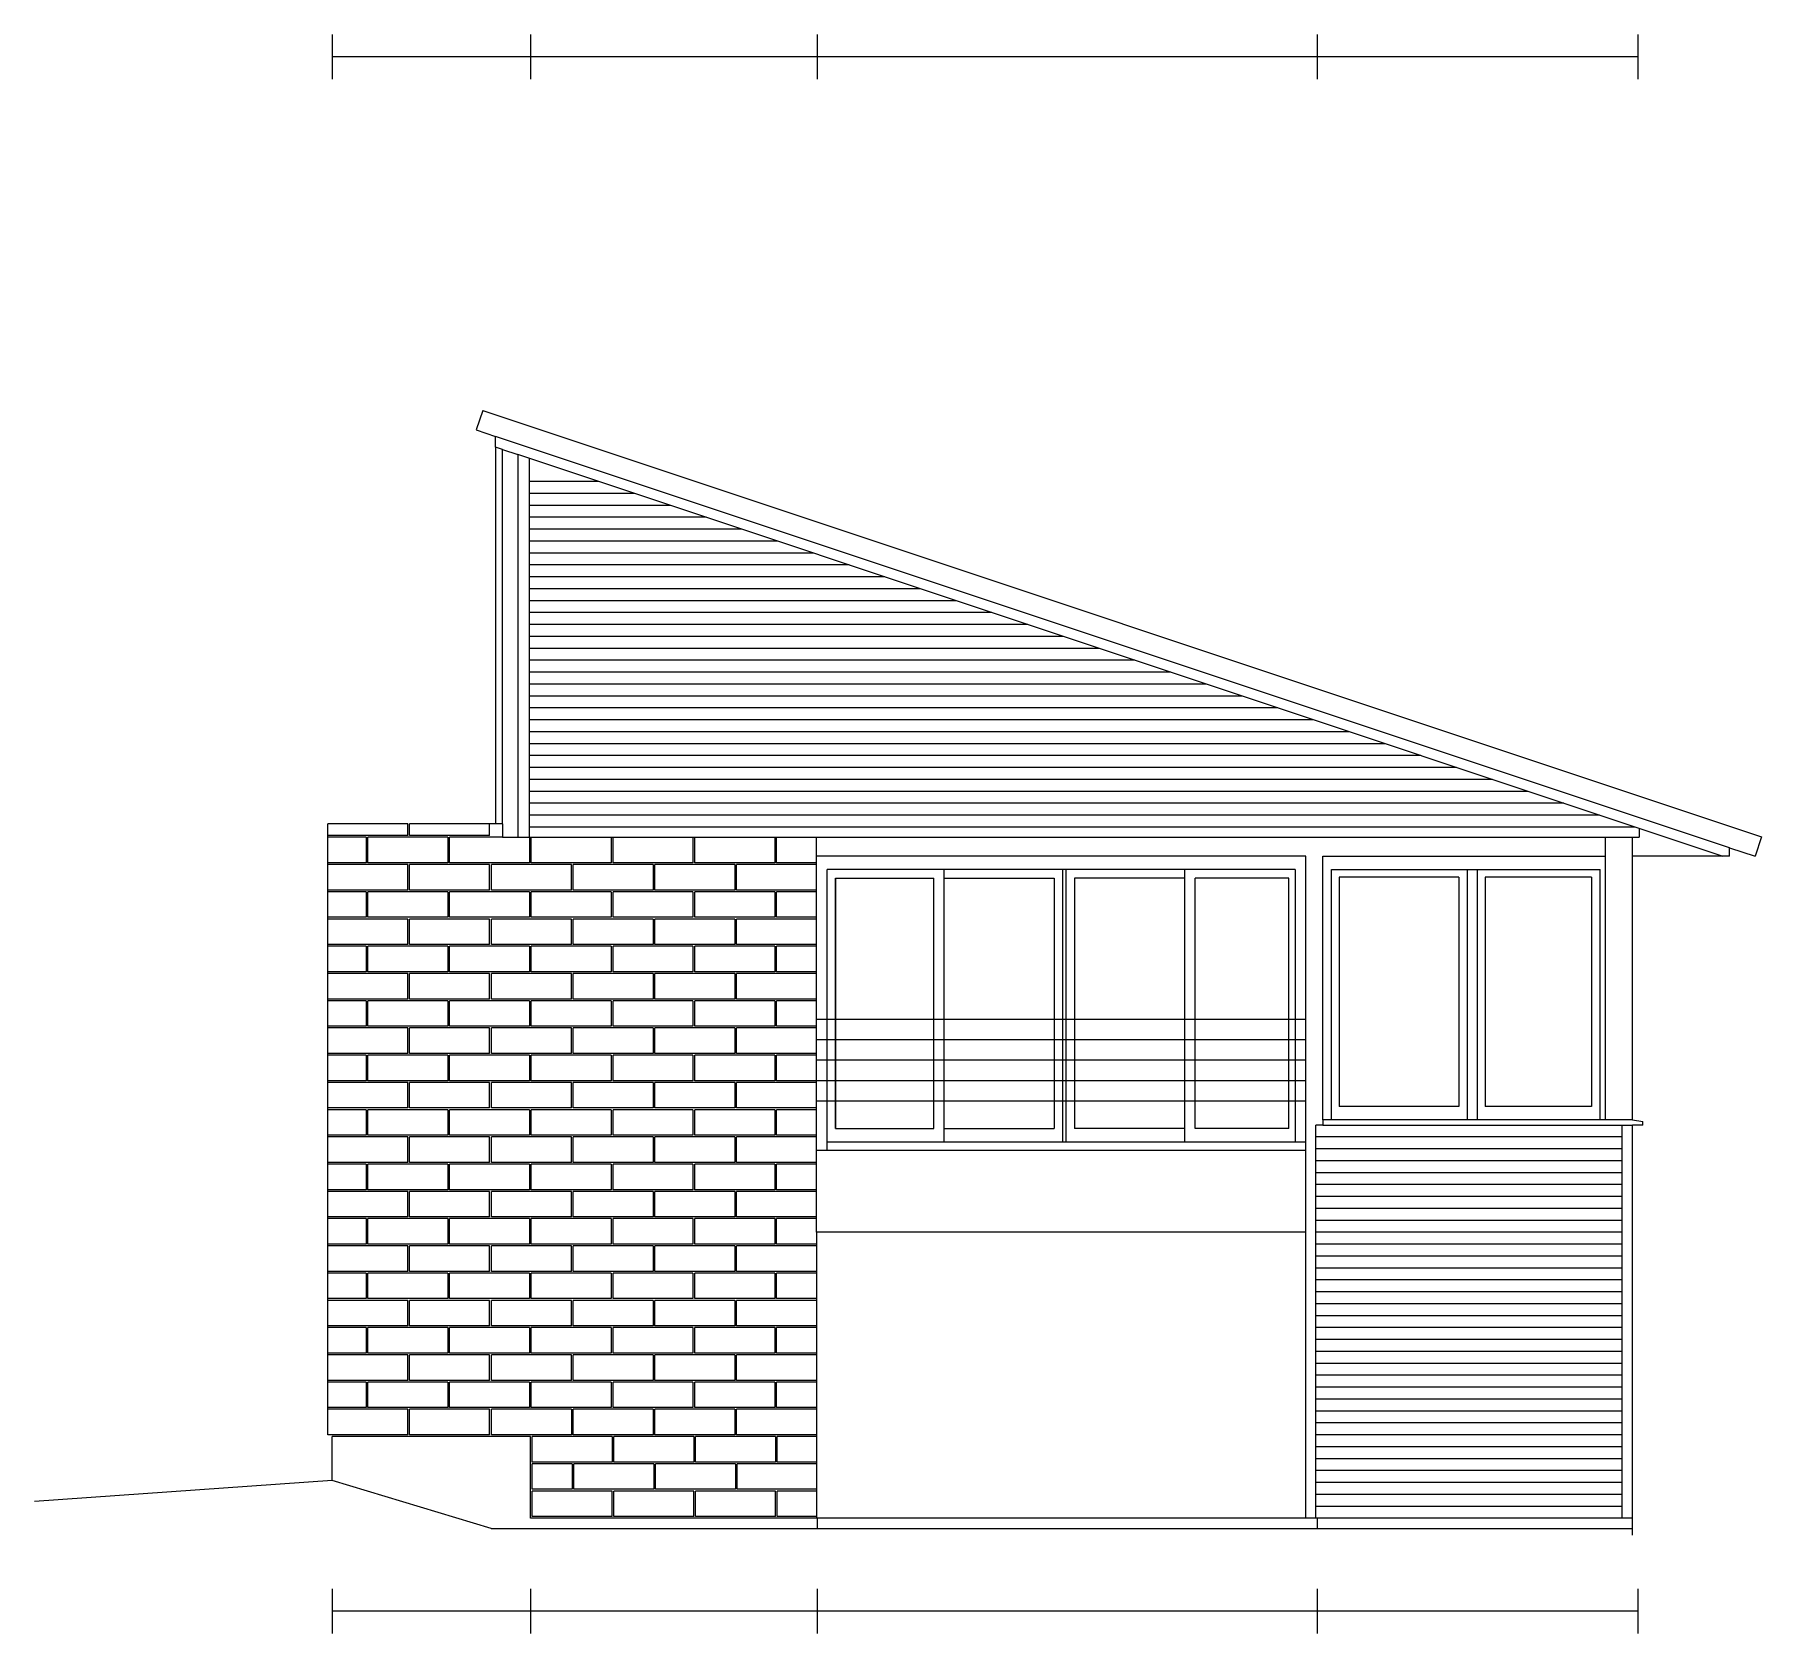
# Model space of a CAD drawing. Header units: inches. Extents: x 683 to 9370, y 1327 to 3956.
# Drawn here: x 3461 to 3968, y 1327 to 1797 of the extents above; entities that cross this region are included whole.
import ezdxf

# ---------------------------------------------------------------- set-up
doc = ezdxf.new("R2010")
doc.units = ezdxf.units.IN
doc.header["$MEASUREMENT"] = 0
for name, color, linetype in [('blocks', 251, 'Continuous'), ('e1', 253, 'Continuous'), ('e2', 251, 'Continuous'), ('walls', 7, 'Continuous')]:
    doc.layers.add(name, color=color, linetype=linetype)

msp = doc.modelspace()

# ---------------------------------------------------------------- linework, layer by layer
at = {"layer": 'blocks'}
for p, q in [((3570.82, 1561.75), (3570.82, 1565.25)), ((3571.32, 1561.75), (3571.32, 1565.25)), ((3594.82, 1561.75), (3594.82, 1565.25)), ((3570.82, 1561.75), (3547.32, 1561.75)), ((3558.56, 1561.25), (3547.32, 1561.25)), ((3558.56, 1561.25), (3558.56, 1553.75)), ((3582.56, 1561.25), (3559.06, 1561.25)), ((3559.06, 1553.75), (3559.06, 1561.25)), ((3594.82, 1561.75), (3571.32, 1561.75)), ((3582.56, 1561.25), (3582.56, 1553.75)), ((3598.57, 1561.25), (3583.06, 1561.25)), ((3583.06, 1553.75), (3583.06, 1561.25)), ((3606.56, 1561.25), (3606.56, 1553.75)), ((3607.06, 1553.75), (3607.06, 1561.25)), ((3630.56, 1561.25), (3630.56, 1553.75)), ((3631.06, 1553.75), (3631.06, 1561.25)), ((3654.56, 1561.25), (3654.56, 1553.75)), ((3655.06, 1553.75), (3655.06, 1561.25)), ((3678.56, 1561.25), (3678.56, 1553.75)), ((3679.06, 1553.75), (3679.06, 1561.25)), ((3558.56, 1553.75), (3547.32, 1553.75)), ((3570.82, 1553.25), (3547.32, 1553.25)), ((3582.56, 1553.75), (3559.06, 1553.75)), ((3570.82, 1545.75), (3570.82, 1553.25)), ((3594.82, 1553.25), (3571.32, 1553.25)), ((3571.32, 1545.75), (3571.32, 1553.25)), ((3606.56, 1553.75), (3583.06, 1553.75)), ((3594.82, 1545.75), (3594.82, 1553.25)), ((3595.32, 1545.75), (3595.32, 1553.25)), ((3618.82, 1553.25), (3595.32, 1553.25)), ((3630.56, 1553.75), (3607.06, 1553.75)), ((3618.82, 1545.75), (3618.82, 1553.25)), ((3642.82, 1553.25), (3619.32, 1553.25)), ((3619.32, 1545.75), (3619.32, 1553.25)), ((3654.56, 1553.75), (3631.06, 1553.75)), ((3642.82, 1553.25), (3642.82, 1545.75)), ((3666.82, 1553.25), (3643.32, 1553.25)), ((3643.32, 1545.75), (3643.32, 1553.25)), ((3678.56, 1553.75), (3655.06, 1553.75)), ((3666.82, 1553.25), (3666.82, 1545.75)), ((3690.82, 1553.25), (3667.32, 1553.25)), ((3667.32, 1545.75), (3667.32, 1553.25)), ((3690.81, 1553.75), (3679.06, 1553.75)), ((3570.82, 1545.75), (3547.32, 1545.75)), ((3558.56, 1545.25), (3547.32, 1545.25)), ((3558.56, 1545.25), (3558.56, 1537.75)), ((3559.06, 1537.75), (3559.06, 1545.25)), ((3582.56, 1545.25), (3559.06, 1545.25)), ((3594.82, 1545.75), (3571.32, 1545.75)), ((3582.56, 1545.25), (3582.56, 1537.75)), ((3583.06, 1537.75), (3583.06, 1545.25)), ((3606.56, 1545.25), (3583.06, 1545.25)), ((3618.82, 1545.75), (3595.32, 1545.75)), ((3606.56, 1545.25), (3606.56, 1537.75)), ((3630.56, 1545.25), (3607.06, 1545.25)), ((3607.06, 1537.75), (3607.06, 1545.25)), ((3642.82, 1545.75), (3619.32, 1545.75)), ((3630.56, 1545.25), (3630.56, 1537.75)), ((3631.06, 1537.75), (3631.06, 1545.25)), ((3654.56, 1545.25), (3631.06, 1545.25)), ((3666.82, 1545.75), (3643.32, 1545.75)), ((3654.56, 1545.25), (3654.56, 1537.75)), ((3655.06, 1537.75), (3655.06, 1545.25)), ((3678.56, 1545.25), (3655.06, 1545.25)), ((3690.82, 1545.75), (3667.32, 1545.75)), ((3678.56, 1545.25), (3678.56, 1537.75)), ((3679.06, 1537.75), (3679.06, 1545.25)), ((3690.81, 1545.25), (3679.06, 1545.25)), ((3558.56, 1537.75), (3547.32, 1537.75)), ((3582.56, 1537.75), (3559.06, 1537.75)), ((3606.56, 1537.75), (3583.06, 1537.75)), ((3630.56, 1537.75), (3607.06, 1537.75)), ((3654.56, 1537.75), (3631.06, 1537.75)), ((3678.56, 1537.75), (3655.06, 1537.75)), ((3690.81, 1537.75), (3679.06, 1537.75)), ((3570.82, 1537.25), (3547.32, 1537.25)), ((3570.82, 1529.75), (3570.82, 1537.25)), ((3594.82, 1537.25), (3571.32, 1537.25)), ((3571.32, 1529.75), (3571.32, 1537.25)), ((3594.82, 1529.75), (3594.82, 1537.25)), ((3618.82, 1537.25), (3595.32, 1537.25)), ((3595.32, 1529.75), (3595.32, 1537.25)), ((3618.82, 1529.75), (3618.82, 1537.25)), ((3642.82, 1537.25), (3619.32, 1537.25)), ((3619.32, 1529.75), (3619.32, 1537.25)), ((3642.82, 1537.25), (3642.82, 1529.75)), ((3666.82, 1537.25), (3643.32, 1537.25)), ((3643.32, 1529.75), (3643.32, 1537.25)), ((3666.82, 1537.25), (3666.82, 1529.75)), ((3690.82, 1537.25), (3667.32, 1537.25)), ((3667.32, 1529.75), (3667.32, 1537.25)), ((3570.82, 1529.75), (3547.32, 1529.75)), ((3558.56, 1529.25), (3547.32, 1529.25)), ((3558.56, 1529.25), (3558.56, 1521.75)), ((3582.56, 1529.25), (3559.06, 1529.25)), ((3559.06, 1521.75), (3559.06, 1529.25)), ((3594.82, 1529.75), (3571.32, 1529.75)), ((3582.56, 1529.25), (3582.56, 1521.75)), ((3583.06, 1521.75), (3583.06, 1529.25)), ((3606.56, 1529.25), (3583.06, 1529.25)), ((3618.82, 1529.75), (3595.32, 1529.75)), ((3606.56, 1529.25), (3606.56, 1521.75)), ((3630.56, 1529.25), (3607.06, 1529.25)), ((3607.06, 1521.75), (3607.06, 1529.25)), ((3642.82, 1529.75), (3619.32, 1529.75)), ((3630.56, 1529.25), (3630.56, 1521.75)), ((3631.06, 1521.75), (3631.06, 1529.25)), ((3654.56, 1529.25), (3631.06, 1529.25)), ((3666.82, 1529.75), (3643.32, 1529.75)), ((3654.56, 1529.25), (3654.56, 1521.75)), ((3678.56, 1529.25), (3655.06, 1529.25)), ((3655.06, 1521.75), (3655.06, 1529.25)), ((3690.82, 1529.75), (3667.32, 1529.75)), ((3678.56, 1529.25), (3678.56, 1521.75)), ((3679.06, 1521.75), (3679.06, 1529.25)), ((3690.81, 1529.25), (3679.06, 1529.25)), ((3558.56, 1521.75), (3547.32, 1521.75)), ((3570.82, 1521.25), (3547.32, 1521.25)), ((3582.56, 1521.75), (3559.06, 1521.75)), ((3570.82, 1513.75), (3570.82, 1521.25)), ((3594.82, 1521.25), (3571.32, 1521.25)), ((3571.32, 1513.75), (3571.32, 1521.25)), ((3606.56, 1521.75), (3583.06, 1521.75)), ((3594.82, 1513.75), (3594.82, 1521.25)), ((3595.32, 1513.75), (3595.32, 1521.25)), ((3618.82, 1521.25), (3595.32, 1521.25)), ((3630.56, 1521.75), (3607.06, 1521.75)), ((3618.82, 1513.75), (3618.82, 1521.25)), ((3642.82, 1521.25), (3619.32, 1521.25)), ((3619.32, 1513.75), (3619.32, 1521.25)), ((3654.56, 1521.75), (3631.06, 1521.75)), ((3642.82, 1521.25), (3642.82, 1513.75)), ((3666.82, 1521.25), (3643.32, 1521.25)), ((3643.32, 1513.75), (3643.32, 1521.25)), ((3678.56, 1521.75), (3655.06, 1521.75)), ((3666.82, 1521.25), (3666.82, 1513.75)), ((3690.82, 1521.25), (3667.32, 1521.25)), ((3667.32, 1513.75), (3667.32, 1521.25)), ((3690.81, 1521.75), (3679.06, 1521.75)), ((3570.82, 1513.75), (3547.32, 1513.75)), ((3558.56, 1513.25), (3547.32, 1513.25)), ((3558.56, 1513.25), (3558.56, 1505.75)), ((3582.56, 1513.25), (3559.06, 1513.25)), ((3559.06, 1505.75), (3559.06, 1513.25)), ((3594.82, 1513.75), (3571.32, 1513.75)), ((3582.56, 1513.25), (3582.56, 1505.75)), ((3583.06, 1505.75), (3583.06, 1513.25)), ((3606.56, 1513.25), (3583.06, 1513.25)), ((3618.82, 1513.75), (3595.32, 1513.75)), ((3606.56, 1513.25), (3606.56, 1505.75)), ((3630.56, 1513.25), (3607.06, 1513.25)), ((3607.06, 1505.75), (3607.06, 1513.25)), ((3642.82, 1513.75), (3619.32, 1513.75)), ((3630.56, 1513.25), (3630.56, 1505.75)), ((3631.06, 1505.75), (3631.06, 1513.25)), ((3654.56, 1513.25), (3631.06, 1513.25)), ((3666.82, 1513.75), (3643.32, 1513.75)), ((3654.56, 1513.25), (3654.56, 1505.75)), ((3678.56, 1513.25), (3655.06, 1513.25)), ((3655.06, 1505.75), (3655.06, 1513.25)), ((3690.82, 1513.75), (3667.32, 1513.75)), ((3678.56, 1513.25), (3678.56, 1505.75)), ((3679.06, 1505.75), (3679.06, 1513.25)), ((3690.81, 1513.25), (3679.06, 1513.25)), ((3558.56, 1505.75), (3547.32, 1505.75)), ((3570.82, 1505.25), (3547.32, 1505.25)), ((3582.56, 1505.75), (3559.06, 1505.75)), ((3570.82, 1497.75), (3570.82, 1505.25)), ((3594.82, 1505.25), (3571.32, 1505.25)), ((3571.32, 1497.75), (3571.32, 1505.25)), ((3606.56, 1505.75), (3583.06, 1505.75)), ((3594.82, 1497.75), (3594.82, 1505.25)), ((3595.32, 1497.75), (3595.32, 1505.25)), ((3618.82, 1505.25), (3595.32, 1505.25)), ((3630.56, 1505.75), (3607.06, 1505.75)), ((3618.82, 1497.75), (3618.82, 1505.25)), ((3642.82, 1505.25), (3619.32, 1505.25)), ((3619.32, 1497.75), (3619.32, 1505.25)), ((3654.56, 1505.75), (3631.06, 1505.75)), ((3642.82, 1505.25), (3642.82, 1497.75)), ((3666.82, 1505.25), (3643.32, 1505.25)), ((3643.32, 1497.75), (3643.32, 1505.25)), ((3678.56, 1505.75), (3655.06, 1505.75)), ((3666.82, 1505.25), (3666.82, 1497.75)), ((3690.82, 1505.25), (3667.32, 1505.25)), ((3667.32, 1497.75), (3667.32, 1505.25)), ((3690.81, 1505.75), (3679.06, 1505.75)), ((3570.82, 1497.75), (3547.32, 1497.75)), ((3558.56, 1497.25), (3547.32, 1497.25)), ((3558.56, 1497.25), (3558.56, 1489.75)), ((3582.56, 1497.25), (3559.06, 1497.25)), ((3559.06, 1489.75), (3559.06, 1497.25)), ((3594.82, 1497.75), (3571.32, 1497.75)), ((3582.56, 1497.25), (3582.56, 1489.75)), ((3583.06, 1489.75), (3583.06, 1497.25)), ((3606.56, 1497.25), (3583.06, 1497.25)), ((3618.82, 1497.75), (3595.32, 1497.75)), ((3606.56, 1497.25), (3606.56, 1489.75)), ((3630.56, 1497.25), (3607.06, 1497.25)), ((3607.06, 1489.75), (3607.06, 1497.25)), ((3642.82, 1497.75), (3619.32, 1497.75)), ((3630.56, 1497.25), (3630.56, 1489.75)), ((3631.06, 1489.75), (3631.06, 1497.25)), ((3654.56, 1497.25), (3631.06, 1497.25)), ((3666.82, 1497.75), (3643.32, 1497.75)), ((3654.56, 1497.25), (3654.56, 1489.75)), ((3678.56, 1497.25), (3655.06, 1497.25)), ((3655.06, 1489.75), (3655.06, 1497.25)), ((3690.82, 1497.75), (3667.32, 1497.75)), ((3678.56, 1497.25), (3678.56, 1489.75)), ((3679.06, 1489.75), (3679.06, 1497.25)), ((3690.81, 1497.25), (3679.06, 1497.25)), ((3558.56, 1489.75), (3547.32, 1489.75)), ((3570.82, 1489.25), (3547.32, 1489.25)), ((3582.56, 1489.75), (3559.06, 1489.75)), ((3570.82, 1481.75), (3570.82, 1489.25)), ((3594.82, 1489.25), (3571.32, 1489.25)), ((3571.32, 1481.75), (3571.32, 1489.25)), ((3606.56, 1489.75), (3583.06, 1489.75)), ((3594.82, 1481.75), (3594.82, 1489.25)), ((3595.32, 1481.75), (3595.32, 1489.25)), ((3618.82, 1489.25), (3595.32, 1489.25)), ((3630.56, 1489.75), (3607.06, 1489.75)), ((3618.82, 1481.75), (3618.82, 1489.25)), ((3642.82, 1489.25), (3619.32, 1489.25)), ((3619.32, 1481.75), (3619.32, 1489.25)), ((3654.56, 1489.75), (3631.06, 1489.75)), ((3642.82, 1489.25), (3642.82, 1481.75)), ((3666.82, 1489.25), (3643.32, 1489.25)), ((3643.32, 1481.75), (3643.32, 1489.25)), ((3678.56, 1489.75), (3655.06, 1489.75)), ((3666.82, 1489.25), (3666.82, 1481.75)), ((3690.82, 1489.25), (3667.32, 1489.25)), ((3667.32, 1481.75), (3667.32, 1489.25)), ((3690.81, 1489.75), (3679.06, 1489.75)), ((3570.82, 1481.75), (3547.32, 1481.75)), ((3594.82, 1481.75), (3571.32, 1481.75)), ((3618.82, 1481.75), (3595.32, 1481.75)), ((3642.82, 1481.75), (3619.32, 1481.75)), ((3666.82, 1481.75), (3643.32, 1481.75)), ((3690.82, 1481.75), (3667.32, 1481.75)), ((3558.56, 1481.25), (3547.32, 1481.25)), ((3558.56, 1481.25), (3558.56, 1473.75)), ((3582.56, 1481.25), (3559.06, 1481.25)), ((3559.06, 1473.75), (3559.06, 1481.25)), ((3582.56, 1481.25), (3582.56, 1473.75)), ((3583.06, 1473.75), (3583.06, 1481.25)), ((3606.56, 1481.25), (3583.06, 1481.25)), ((3606.56, 1481.25), (3606.56, 1473.75)), ((3630.56, 1481.25), (3607.06, 1481.25)), ((3607.06, 1473.75), (3607.06, 1481.25)), ((3630.56, 1481.25), (3630.56, 1473.75)), ((3631.06, 1473.75), (3631.06, 1481.25)), ((3654.56, 1481.25), (3631.06, 1481.25)), ((3654.56, 1481.25), (3654.56, 1473.75)), ((3678.56, 1481.25), (3655.06, 1481.25)), ((3655.06, 1473.75), (3655.06, 1481.25)), ((3678.56, 1481.25), (3678.56, 1473.75)), ((3679.06, 1473.75), (3679.06, 1481.25)), ((3690.81, 1481.25), (3679.06, 1481.25)), ((3558.56, 1473.75), (3547.32, 1473.75)), ((3570.82, 1473.25), (3547.32, 1473.25)), ((3582.56, 1473.75), (3559.06, 1473.75)), ((3570.82, 1465.75), (3570.82, 1473.25)), ((3571.32, 1465.75), (3571.32, 1473.25)), ((3594.82, 1473.25), (3571.32, 1473.25)), ((3606.56, 1473.75), (3583.06, 1473.75)), ((3594.82, 1465.75), (3594.82, 1473.25)), ((3595.32, 1465.75), (3595.32, 1473.25)), ((3618.82, 1473.25), (3595.32, 1473.25)), ((3630.56, 1473.75), (3607.06, 1473.75)), ((3618.82, 1465.75), (3618.82, 1473.25)), ((3619.32, 1465.75), (3619.32, 1473.25)), ((3642.82, 1473.25), (3619.32, 1473.25)), ((3654.56, 1473.75), (3631.06, 1473.75)), ((3642.82, 1473.25), (3642.82, 1465.75)), ((3643.32, 1465.75), (3643.32, 1473.25)), ((3666.82, 1473.25), (3643.32, 1473.25)), ((3678.56, 1473.75), (3655.06, 1473.75)), ((3666.82, 1473.25), (3666.82, 1465.75)), ((3667.32, 1465.75), (3667.32, 1473.25)), ((3690.82, 1473.25), (3667.32, 1473.25)), ((3690.81, 1473.75), (3679.06, 1473.75)), ((3570.82, 1465.75), (3547.32, 1465.75)), ((3558.56, 1465.25), (3547.32, 1465.25)), ((3558.56, 1465.25), (3558.56, 1457.75)), ((3582.56, 1465.25), (3559.06, 1465.25)), ((3559.06, 1457.75), (3559.06, 1465.25)), ((3594.82, 1465.75), (3571.32, 1465.75)), ((3582.56, 1465.25), (3582.56, 1457.75)), ((3606.56, 1465.25), (3583.06, 1465.25)), ((3583.06, 1457.75), (3583.06, 1465.25)), ((3618.82, 1465.75), (3595.32, 1465.75)), ((3606.56, 1465.25), (3606.56, 1457.75)), ((3630.56, 1465.25), (3607.06, 1465.25)), ((3607.06, 1457.75), (3607.06, 1465.25)), ((3642.82, 1465.75), (3619.32, 1465.75)), ((3630.56, 1465.25), (3630.56, 1457.75)), ((3654.56, 1465.25), (3631.06, 1465.25)), ((3631.06, 1457.75), (3631.06, 1465.25)), ((3666.82, 1465.75), (3643.32, 1465.75)), ((3654.56, 1465.25), (3654.56, 1457.75)), ((3678.56, 1465.25), (3655.06, 1465.25)), ((3655.06, 1457.75), (3655.06, 1465.25)), ((3690.82, 1465.75), (3667.32, 1465.75)), ((3678.56, 1465.25), (3678.56, 1457.75)), ((3690.81, 1465.25), (3679.06, 1465.25)), ((3679.06, 1457.75), (3679.06, 1465.25)), ((3558.56, 1457.75), (3547.32, 1457.75)), ((3570.82, 1457.25), (3547.32, 1457.25)), ((3582.56, 1457.75), (3559.06, 1457.75)), ((3570.82, 1449.75), (3570.82, 1457.25)), ((3571.32, 1449.75), (3571.32, 1457.25)), ((3594.82, 1457.25), (3571.32, 1457.25)), ((3606.56, 1457.75), (3583.06, 1457.75)), ((3594.82, 1449.75), (3594.82, 1457.25)), ((3595.32, 1449.75), (3595.32, 1457.25)), ((3618.82, 1457.25), (3595.32, 1457.25)), ((3630.56, 1457.75), (3607.06, 1457.75)), ((3618.82, 1449.75), (3618.82, 1457.25)), ((3642.82, 1457.25), (3619.32, 1457.25)), ((3619.32, 1449.75), (3619.32, 1457.25)), ((3654.56, 1457.75), (3631.06, 1457.75)), ((3642.82, 1457.25), (3642.82, 1449.75)), ((3643.32, 1449.75), (3643.32, 1457.25)), ((3666.82, 1457.25), (3643.32, 1457.25)), ((3678.56, 1457.75), (3655.06, 1457.75)), ((3666.82, 1457.25), (3666.82, 1449.75)), ((3690.82, 1457.25), (3667.32, 1457.25)), ((3667.32, 1449.75), (3667.32, 1457.25)), ((3690.81, 1457.75), (3679.06, 1457.75)), ((3570.82, 1449.75), (3547.32, 1449.75)), ((3558.56, 1449.25), (3547.32, 1449.25)), ((3558.56, 1449.25), (3558.56, 1441.75)), ((3582.56, 1449.25), (3559.06, 1449.25)), ((3559.06, 1441.75), (3559.06, 1449.25)), ((3594.82, 1449.75), (3571.32, 1449.75)), ((3582.56, 1449.25), (3582.56, 1441.75)), ((3606.56, 1449.25), (3583.06, 1449.25)), ((3583.06, 1441.75), (3583.06, 1449.25)), ((3618.82, 1449.75), (3595.32, 1449.75)), ((3606.56, 1449.25), (3606.56, 1441.75)), ((3630.56, 1449.25), (3607.06, 1449.25)), ((3607.06, 1441.75), (3607.06, 1449.25)), ((3642.82, 1449.75), (3619.32, 1449.75)), ((3630.56, 1449.25), (3630.56, 1441.75)), ((3654.56, 1449.25), (3631.06, 1449.25)), ((3631.06, 1441.75), (3631.06, 1449.25)), ((3666.82, 1449.75), (3643.32, 1449.75)), ((3654.56, 1449.25), (3654.56, 1441.75)), ((3678.56, 1449.25), (3655.06, 1449.25)), ((3655.06, 1441.75), (3655.06, 1449.25)), ((3690.82, 1449.75), (3667.32, 1449.75)), ((3678.56, 1449.25), (3678.56, 1441.75)), ((3690.81, 1449.25), (3679.06, 1449.25)), ((3679.06, 1441.75), (3679.06, 1449.25)), ((3558.56, 1441.75), (3547.32, 1441.75)), ((3570.82, 1441.25), (3547.32, 1441.25)), ((3582.56, 1441.75), (3559.06, 1441.75)), ((3570.82, 1433.75), (3570.82, 1441.25)), ((3594.82, 1441.25), (3571.32, 1441.25)), ((3571.32, 1433.75), (3571.32, 1441.25)), ((3606.56, 1441.75), (3583.06, 1441.75)), ((3594.82, 1433.75), (3594.82, 1441.25)), ((3595.32, 1433.75), (3595.32, 1441.25)), ((3618.82, 1441.25), (3595.32, 1441.25)), ((3630.56, 1441.75), (3607.06, 1441.75)), ((3618.82, 1433.75), (3618.82, 1441.25)), ((3642.82, 1441.25), (3619.32, 1441.25)), ((3619.32, 1433.75), (3619.32, 1441.25)), ((3654.56, 1441.75), (3631.06, 1441.75)), ((3642.82, 1441.25), (3642.82, 1433.75)), ((3666.82, 1441.25), (3643.32, 1441.25)), ((3643.32, 1433.75), (3643.32, 1441.25)), ((3678.56, 1441.75), (3655.06, 1441.75)), ((3666.82, 1441.25), (3666.82, 1433.75)), ((3690.82, 1441.25), (3667.32, 1441.25)), ((3667.32, 1433.75), (3667.32, 1441.25)), ((3690.81, 1441.75), (3679.06, 1441.75)), ((3570.82, 1433.75), (3547.32, 1433.75)), ((3558.56, 1433.25), (3547.32, 1433.25)), ((3558.56, 1433.25), (3558.56, 1425.75)), ((3582.56, 1433.25), (3559.06, 1433.25)), ((3559.06, 1425.75), (3559.06, 1433.25)), ((3594.82, 1433.75), (3571.32, 1433.75)), ((3582.56, 1433.25), (3582.56, 1425.75)), ((3583.06, 1425.75), (3583.06, 1433.25)), ((3606.56, 1433.25), (3583.06, 1433.25)), ((3618.82, 1433.75), (3595.32, 1433.75)), ((3606.56, 1433.25), (3606.56, 1425.75)), ((3630.56, 1433.25), (3607.06, 1433.25)), ((3607.06, 1425.75), (3607.06, 1433.25)), ((3642.82, 1433.75), (3619.32, 1433.75)), ((3630.56, 1433.25), (3630.56, 1425.75)), ((3631.06, 1425.75), (3631.06, 1433.25)), ((3654.56, 1433.25), (3631.06, 1433.25)), ((3666.82, 1433.75), (3643.32, 1433.75)), ((3654.56, 1433.25), (3654.56, 1425.75)), ((3678.56, 1433.25), (3655.06, 1433.25)), ((3655.06, 1425.75), (3655.06, 1433.25)), ((3690.82, 1433.75), (3667.32, 1433.75)), ((3678.56, 1433.25), (3678.56, 1425.75)), ((3679.06, 1425.75), (3679.06, 1433.25)), ((3690.81, 1433.25), (3679.06, 1433.25)), ((3558.56, 1425.75), (3547.32, 1425.75)), ((3582.56, 1425.75), (3559.06, 1425.75)), ((3606.56, 1425.75), (3583.06, 1425.75)), ((3630.56, 1425.75), (3607.06, 1425.75)), ((3654.56, 1425.75), (3631.06, 1425.75)), ((3678.56, 1425.75), (3655.06, 1425.75)), ((3690.81, 1425.75), (3679.06, 1425.75)), ((3570.82, 1425.25), (3547.32, 1425.25)), ((3570.82, 1417.75), (3570.82, 1425.25)), ((3594.82, 1425.25), (3571.32, 1425.25)), ((3571.32, 1417.75), (3571.32, 1425.25)), ((3594.82, 1417.75), (3594.82, 1425.25)), ((3595.32, 1417.75), (3595.32, 1425.25)), ((3618.82, 1425.25), (3595.32, 1425.25)), ((3618.82, 1417.75), (3618.82, 1425.25)), ((3642.82, 1425.25), (3619.32, 1425.25)), ((3619.32, 1417.75), (3619.32, 1425.25)), ((3642.82, 1425.25), (3642.82, 1417.75)), ((3666.82, 1425.25), (3643.32, 1425.25)), ((3643.32, 1417.75), (3643.32, 1425.25)), ((3666.82, 1425.25), (3666.82, 1417.75)), ((3690.82, 1425.25), (3667.32, 1425.25)), ((3667.32, 1417.75), (3667.32, 1425.25)), ((3570.82, 1417.75), (3547.32, 1417.75)), ((3558.56, 1417.25), (3547.32, 1417.25)), ((3558.56, 1417.25), (3558.56, 1409.75)), ((3582.56, 1417.25), (3559.06, 1417.25)), ((3559.06, 1409.75), (3559.06, 1417.25)), ((3594.82, 1417.75), (3571.32, 1417.75)), ((3582.56, 1417.25), (3582.56, 1409.75)), ((3583.06, 1409.75), (3583.06, 1417.25)), ((3606.56, 1417.25), (3583.06, 1417.25)), ((3618.82, 1417.75), (3595.32, 1417.75)), ((3606.56, 1417.25), (3606.56, 1409.75)), ((3630.56, 1417.25), (3607.06, 1417.25)), ((3607.06, 1409.75), (3607.06, 1417.25)), ((3642.82, 1417.75), (3619.32, 1417.75)), ((3630.56, 1417.25), (3630.56, 1409.75)), ((3631.06, 1409.75), (3631.06, 1417.25)), ((3654.56, 1417.25), (3631.06, 1417.25)), ((3666.82, 1417.75), (3643.32, 1417.75)), ((3654.56, 1417.25), (3654.56, 1409.75)), ((3678.56, 1417.25), (3655.06, 1417.25)), ((3655.06, 1409.75), (3655.06, 1417.25)), ((3690.82, 1417.75), (3667.32, 1417.75)), ((3678.56, 1417.25), (3678.56, 1409.75)), ((3679.06, 1409.75), (3679.06, 1417.25)), ((3690.81, 1417.25), (3679.06, 1417.25)), ((3558.56, 1409.75), (3547.32, 1409.75)), ((3570.82, 1409.25), (3547.32, 1409.25)), ((3582.56, 1409.75), (3559.06, 1409.75)), ((3570.82, 1401.75), (3570.82, 1409.25)), ((3594.82, 1409.25), (3571.32, 1409.25)), ((3571.32, 1401.75), (3571.32, 1409.25)), ((3606.56, 1409.75), (3583.06, 1409.75)), ((3594.82, 1401.75), (3594.82, 1409.25)), ((3595.32, 1401.75), (3595.32, 1409.25)), ((3618.82, 1409.25), (3595.32, 1409.25)), ((3630.56, 1409.75), (3607.06, 1409.75)), ((3618.82, 1401.75), (3618.82, 1409.25)), ((3642.82, 1409.25), (3619.32, 1409.25)), ((3619.32, 1401.75), (3619.32, 1409.25)), ((3654.56, 1409.75), (3631.06, 1409.75)), ((3642.82, 1409.25), (3642.82, 1401.75)), ((3666.82, 1409.25), (3643.32, 1409.25)), ((3643.32, 1401.75), (3643.32, 1409.25)), ((3678.56, 1409.75), (3655.06, 1409.75)), ((3666.82, 1409.25), (3666.82, 1401.75)), ((3690.82, 1409.25), (3667.32, 1409.25)), ((3667.32, 1401.75), (3667.32, 1409.25)), ((3690.81, 1409.75), (3679.06, 1409.75)), ((3570.82, 1401.75), (3547.32, 1401.75)), ((3558.56, 1401.25), (3547.32, 1401.25)), ((3558.56, 1401.25), (3558.56, 1393.75)), ((3559.06, 1393.75), (3559.06, 1401.25)), ((3582.56, 1401.25), (3559.06, 1401.25)), ((3594.82, 1401.75), (3571.32, 1401.75)), ((3582.56, 1401.25), (3582.56, 1393.75)), ((3583.06, 1393.75), (3583.06, 1401.25)), ((3606.56, 1401.25), (3583.06, 1401.25)), ((3618.82, 1401.75), (3595.32, 1401.75)), ((3606.56, 1401.25), (3606.56, 1393.75)), ((3630.56, 1401.25), (3607.06, 1401.25)), ((3607.06, 1393.75), (3607.06, 1401.25)), ((3642.82, 1401.75), (3619.32, 1401.75)), ((3630.56, 1401.25), (3630.56, 1393.75)), ((3631.06, 1393.75), (3631.06, 1401.25)), ((3654.56, 1401.25), (3631.06, 1401.25)), ((3666.82, 1401.75), (3643.32, 1401.75)), ((3654.56, 1401.25), (3654.56, 1393.75)), ((3655.06, 1393.75), (3655.06, 1401.25)), ((3678.56, 1401.25), (3655.06, 1401.25)), ((3690.82, 1401.75), (3667.32, 1401.75)), ((3678.56, 1401.25), (3678.56, 1393.75)), ((3679.06, 1393.75), (3679.06, 1401.25)), ((3690.81, 1401.25), (3679.06, 1401.25)), ((3558.56, 1393.75), (3547.32, 1393.75)), ((3570.82, 1393.25), (3547.32, 1393.25)), ((3582.56, 1393.75), (3559.06, 1393.75)), ((3570.82, 1385.75), (3570.82, 1393.25)), ((3594.82, 1393.25), (3571.32, 1393.25)), ((3571.32, 1385.75), (3571.32, 1393.25)), ((3606.56, 1393.75), (3583.06, 1393.75)), ((3594.82, 1385.75), (3594.82, 1393.25)), ((3618.82, 1393.25), (3595.32, 1393.25)), ((3595.32, 1385.75), (3595.32, 1393.25)), ((3630.56, 1393.75), (3607.06, 1393.75)), ((3618.82, 1393.25), (3618.82, 1385.75)), ((3642.82, 1393.25), (3619.32, 1393.25)), ((3619.32, 1385.75), (3619.32, 1393.25)), ((3654.56, 1393.75), (3631.06, 1393.75)), ((3642.82, 1393.25), (3642.82, 1385.75)), ((3666.82, 1393.25), (3643.32, 1393.25)), ((3643.32, 1385.75), (3643.32, 1393.25)), ((3678.56, 1393.75), (3655.06, 1393.75)), ((3666.82, 1393.25), (3666.82, 1385.75)), ((3690.82, 1393.25), (3667.32, 1393.25)), ((3667.32, 1385.75), (3667.32, 1393.25)), ((3690.81, 1393.75), (3679.06, 1393.75)), ((3570.82, 1385.75), (3547.32, 1385.75)), ((3594.82, 1385.75), (3571.32, 1385.75)), ((3618.82, 1385.75), (3595.32, 1385.75)), ((3630.82, 1385.25), (3607.32, 1385.25)), ((3607.32, 1377.75), (3607.32, 1385.25)), ((3642.82, 1385.75), (3619.32, 1385.75)), ((3630.82, 1385.25), (3630.82, 1377.75)), ((3631.32, 1377.75), (3631.32, 1385.25)), ((3654.82, 1385.25), (3631.32, 1385.25)), ((3666.82, 1385.75), (3643.32, 1385.75)), ((3654.82, 1385.25), (3654.82, 1377.75)), ((3678.82, 1385.25), (3655.32, 1385.25)), ((3655.32, 1377.75), (3655.32, 1385.25)), ((3690.82, 1385.75), (3667.32, 1385.75)), ((3678.82, 1385.25), (3678.82, 1377.75)), ((3690.82, 1385.25), (3679.32, 1385.25)), ((3679.32, 1377.75), (3679.32, 1385.25)), ((3630.81, 1377.75), (3607.31, 1377.75)), ((3607.32, 1369.75), (3607.32, 1377.25)), ((3619.07, 1377.25), (3607.32, 1377.25)), ((3619.07, 1377.25), (3619.07, 1369.75)), ((3643.07, 1377.25), (3619.57, 1377.25)), ((3619.57, 1369.75), (3619.57, 1377.25)), ((3654.81, 1377.75), (3631.31, 1377.75)), ((3643.07, 1377.25), (3643.07, 1369.75)), ((3643.57, 1369.75), (3643.57, 1377.25)), ((3667.07, 1377.25), (3643.57, 1377.25)), ((3678.81, 1377.75), (3655.31, 1377.75)), ((3667.07, 1377.25), (3667.07, 1369.75)), ((3690.82, 1377.25), (3667.57, 1377.25)), ((3667.57, 1369.75), (3667.57, 1377.25)), ((3690.81, 1377.75), (3679.31, 1377.75)), ((3630.81, 1369.25), (3607.31, 1369.25)), ((3619.07, 1369.75), (3607.32, 1369.75)), ((3607.32, 1361.75), (3607.32, 1369.25)), ((3643.07, 1369.75), (3619.57, 1369.75)), ((3630.81, 1361.75), (3630.81, 1369.25)), ((3631.31, 1361.75), (3631.31, 1369.25)), ((3654.81, 1369.25), (3631.31, 1369.25)), ((3667.07, 1369.75), (3643.57, 1369.75)), ((3654.81, 1361.75), (3654.81, 1369.25)), ((3678.81, 1369.25), (3655.31, 1369.25)), ((3655.31, 1361.75), (3655.31, 1369.25)), ((3690.82, 1369.75), (3667.57, 1369.75)), ((3678.81, 1361.75), (3678.81, 1369.25)), ((3690.82, 1369.25), (3679.31, 1369.25)), ((3679.31, 1361.75), (3679.31, 1369.25)), ((3630.81, 1361.75), (3607.31, 1361.75)), ((3654.81, 1361.75), (3631.31, 1361.75)), ((3678.81, 1361.75), (3655.31, 1361.75)), ((3690.82, 1361.75), (3679.31, 1361.75))]:
    msp.add_line(p, q, dxfattribs=at)
at = {"layer": 'e1'}
for p, q in [((3598.57, 1675.19), (3603.07, 1673.69)), ((3603.07, 1673.69), (3603.07, 1561.25)), ((3598.57, 1565.25), (3598.57, 1561.25)), ((3598.57, 1561.25), (3932.57, 1561.25)), ((3690.81, 1445.25), (3690.81, 1561.25)), ((3930.57, 1555.69), (3930.57, 1561.25)), ((3959.07, 1555.69), (3930.57, 1555.69)), ((3930.57, 1478.3), (3839.57, 1478.3)), ((3839.57, 1478.3), (3839.57, 1476.75)), ((3839.57, 1476.75), (3930.57, 1476.75)), ((3933.57, 1476.75), (3930.57, 1476.75))]:
    msp.add_line(p, q, dxfattribs=at)
at = {"layer": 'e2'}
for p, q in [((3548.57, 1797.03), (3548.57, 1783.89)), ((3606.82, 1797.03), (3606.82, 1783.89)), ((3691.07, 1797.03), (3691.07, 1783.89)), ((3837.94, 1797.03), (3837.94, 1783.89)), ((3932.19, 1797.03), (3932.19, 1783.89)), ((3932.19, 1790.46), (3548.57, 1790.46)), ((3959.07, 1558.19), (3596.57, 1679.02)), ((3596.57, 1675.86), (3596.57, 1565.25)), ((3957.23, 1555.64), (3603.07, 1673.69)), ((3606.57, 1561.25), (3606.57, 1672.53)), ((3626.9, 1665.75), (3606.57, 1665.75)), ((3637.4, 1662.25), (3606.57, 1662.25)), ((3647.9, 1658.75), (3606.57, 1658.75)), ((3658.4, 1655.25), (3606.57, 1655.25)), ((3668.9, 1651.75), (3606.57, 1651.75)), ((3679.4, 1648.25), (3606.57, 1648.25)), ((3689.9, 1644.75), (3606.57, 1644.75)), ((3700.4, 1641.25), (3606.57, 1641.25)), ((3710.9, 1637.75), (3606.57, 1637.75)), ((3721.4, 1634.25), (3606.57, 1634.25)), ((3731.9, 1630.75), (3606.57, 1630.75)), ((3742.4, 1627.25), (3606.57, 1627.25)), ((3752.9, 1623.75), (3606.57, 1623.75)), ((3763.4, 1620.25), (3606.57, 1620.25)), ((3773.9, 1616.75), (3606.57, 1616.75)), ((3784.4, 1613.25), (3606.57, 1613.25)), ((3794.9, 1609.75), (3606.57, 1609.75)), ((3805.4, 1606.25), (3606.57, 1606.25)), ((3815.9, 1602.75), (3606.57, 1602.75)), ((3826.4, 1599.25), (3606.57, 1599.25)), ((3836.9, 1595.75), (3606.57, 1595.75)), ((3847.4, 1592.25), (3606.57, 1592.25)), ((3857.9, 1588.75), (3606.57, 1588.75)), ((3868.4, 1585.25), (3606.57, 1585.25)), ((3878.9, 1581.75), (3606.57, 1581.75)), ((3889.4, 1578.25), (3606.57, 1578.25)), ((3899.9, 1574.75), (3606.57, 1574.75)), ((3910.4, 1571.25), (3606.57, 1571.25)), ((3920.9, 1567.75), (3606.57, 1567.75)), ((3931.4, 1564.25), (3606.57, 1564.25)), ((3932.57, 1563.86), (3932.57, 1561.25)), ((3922.57, 1561.25), (3922.57, 1478.3)), ((3834.57, 1555.71), (3690.81, 1555.71)), ((3834.57, 1445.25), (3834.57, 1555.71)), ((3839.57, 1478.3), (3839.57, 1555.71)), ((3839.57, 1555.71), (3922.57, 1555.71)), ((3831.44, 1551.75), (3693.94, 1551.75)), ((3693.94, 1469.25), (3693.94, 1551.75)), ((3696.44, 1549.25), (3725.31, 1549.25)), ((3696.44, 1475.75), (3696.44, 1549.25)), ((3696.44, 1549.25), (3696.44, 1475.75)), ((3725.31, 1475.75), (3725.31, 1549.25)), ((3728.31, 1471.75), (3728.31, 1551.75)), ((3728.31, 1549.25), (3760.69, 1549.25)), ((3760.69, 1549.25), (3760.69, 1475.75)), ((3763.19, 1471.75), (3763.19, 1551.75)), ((3764.19, 1471.75), (3764.19, 1551.75)), ((3766.69, 1549.25), (3766.69, 1475.75)), ((3799.07, 1549.25), (3766.69, 1549.25)), ((3799.07, 1471.75), (3799.07, 1551.75)), ((3829.57, 1549.25), (3802.07, 1549.25)), ((3802.07, 1475.75), (3802.07, 1549.25)), ((3829.57, 1475.75), (3829.57, 1549.25)), ((3831.44, 1551.75), (3831.44, 1471.75)), ((3842.1, 1478.3), (3842.1, 1551.75)), ((3842.1, 1551.75), (3921.07, 1551.75)), ((3844.35, 1549.5), (3844.35, 1482.21)), ((3879.57, 1549.5), (3844.35, 1549.5)), ((3879.57, 1549.5), (3879.57, 1482.21)), ((3882.07, 1478.3), (3882.07, 1551.75)), ((3885.07, 1478.3), (3885.07, 1551.75)), ((3887.32, 1549.5), (3887.32, 1482.21)), ((3918.57, 1549.5), (3887.32, 1549.5)), ((3918.57, 1549.5), (3918.57, 1482.21)), ((3921.07, 1478.3), (3921.07, 1551.75)), ((3834.57, 1507.75), (3690.81, 1507.75)), ((3834.57, 1501.75), (3690.81, 1501.75)), ((3834.57, 1495.75), (3690.81, 1495.75)), ((3834.57, 1489.75), (3690.81, 1489.75)), ((3834.57, 1483.75), (3690.81, 1483.75)), ((3879.57, 1482.21), (3844.35, 1482.21)), ((3918.57, 1482.21), (3887.32, 1482.21)), ((3837.57, 1361.25), (3837.57, 1476.75)), ((3839.57, 1476.75), (3837.57, 1476.75)), ((3927.57, 1361.25), (3927.57, 1476.75)), ((3834.57, 1471.75), (3693.94, 1471.75)), ((3696.44, 1475.75), (3725.31, 1475.75)), ((3728.31, 1475.75), (3760.69, 1475.75)), ((3799.07, 1475.75), (3766.69, 1475.75)), ((3829.57, 1475.75), (3802.07, 1475.75)), ((3927.57, 1473.25), (3837.57, 1473.25)), ((3834.57, 1469.25), (3690.81, 1469.25)), ((3927.57, 1469.75), (3837.57, 1469.75)), ((3927.57, 1466.25), (3837.57, 1466.25)), ((3927.57, 1462.75), (3837.57, 1462.75)), ((3927.57, 1459.25), (3837.57, 1459.25)), ((3927.57, 1455.75), (3837.57, 1455.75)), ((3927.57, 1452.25), (3837.57, 1452.25)), ((3927.57, 1448.75), (3837.57, 1448.75)), ((3927.57, 1445.25), (3837.57, 1445.25)), ((3927.57, 1441.75), (3837.57, 1441.75)), ((3927.57, 1438.25), (3837.57, 1438.25)), ((3927.57, 1434.75), (3837.57, 1434.75)), ((3927.57, 1431.25), (3837.57, 1431.25)), ((3927.57, 1427.75), (3837.57, 1427.75)), ((3927.57, 1424.25), (3837.57, 1424.25)), ((3927.57, 1420.75), (3837.57, 1420.75)), ((3927.57, 1417.25), (3837.57, 1417.25)), ((3927.57, 1413.75), (3837.57, 1413.75)), ((3927.57, 1410.25), (3837.57, 1410.25)), ((3927.57, 1406.75), (3837.57, 1406.75)), ((3927.57, 1403.25), (3837.57, 1403.25)), ((3927.57, 1399.75), (3837.57, 1399.75)), ((3927.57, 1396.25), (3837.57, 1396.25)), ((3927.57, 1392.75), (3837.57, 1392.75)), ((3606.82, 1385.25), (3548.57, 1385.25)), ((3606.82, 1361.25), (3606.82, 1385.25)), ((3927.57, 1389.25), (3837.57, 1389.25)), ((3927.57, 1385.75), (3837.57, 1385.75)), ((3927.57, 1382.25), (3837.57, 1382.25)), ((3927.57, 1378.75), (3837.57, 1378.75)), ((3927.57, 1375.25), (3837.57, 1375.25)), ((3927.57, 1371.75), (3837.57, 1371.75)), ((3927.57, 1368.25), (3837.57, 1368.25)), ((3691.07, 1361.25), (3606.82, 1361.25)), ((3930.57, 1361.25), (3691.07, 1361.25)), ((3691.07, 1361.25), (3691.07, 1358.25)), ((3927.57, 1364.75), (3837.57, 1364.75)), ((3837.94, 1361.25), (3837.94, 1358.25)), ((3548.57, 1340.56), (3548.57, 1327.41)), ((3606.82, 1340.56), (3606.82, 1327.41)), ((3691.07, 1340.56), (3691.07, 1327.41)), ((3837.94, 1340.56), (3837.94, 1327.41)), ((3932.19, 1340.56), (3932.19, 1327.41)), ((3932.19, 1333.99), (3548.57, 1333.99))]:
    msp.add_line(p, q, dxfattribs=at)
at = {"layer": 'walls'}
for p, q in [((3592.77, 1686.61), (3590.87, 1680.92)), ((3592.77, 1686.61), (3968.46, 1561.38)), ((3590.87, 1680.92), (3596.57, 1679.02)), ((3596.57, 1675.86), (3596.57, 1679.02)), ((3598.57, 1675.19), (3596.57, 1675.86)), ((3598.57, 1565.25), (3598.57, 1675.19)), ((3547.32, 1385.75), (3547.32, 1565.25)), ((3570.82, 1565.25), (3547.32, 1565.25)), ((3598.57, 1565.25), (3571.32, 1565.25)), ((3959.07, 1555.69), (3959.07, 1558.19)), ((3959.07, 1558.19), (3966.57, 1555.69)), ((3968.46, 1561.38), (3966.57, 1555.69)), ((3930.57, 1478.3), (3930.57, 1555.69)), ((3930.57, 1478.3), (3933.57, 1477.75)), ((3930.57, 1356.25), (3930.57, 1476.75)), ((3933.57, 1476.75), (3933.57, 1477.75)), ((3834.57, 1445.25), (3690.81, 1445.25)), ((3690.81, 1445.25), (3690.81, 1361.25)), ((3834.57, 1361.25), (3834.57, 1445.25)), ((3548.57, 1372.29), (3548.57, 1385.25)), ((3548.57, 1372.29), (3461.11, 1366.13)), ((3595.24, 1358.25), (3548.57, 1372.29)), ((3595.24, 1358.25), (3930.57, 1358.25))]:
    msp.add_line(p, q, dxfattribs=at)

doc.saveas('drawing.dxf')
